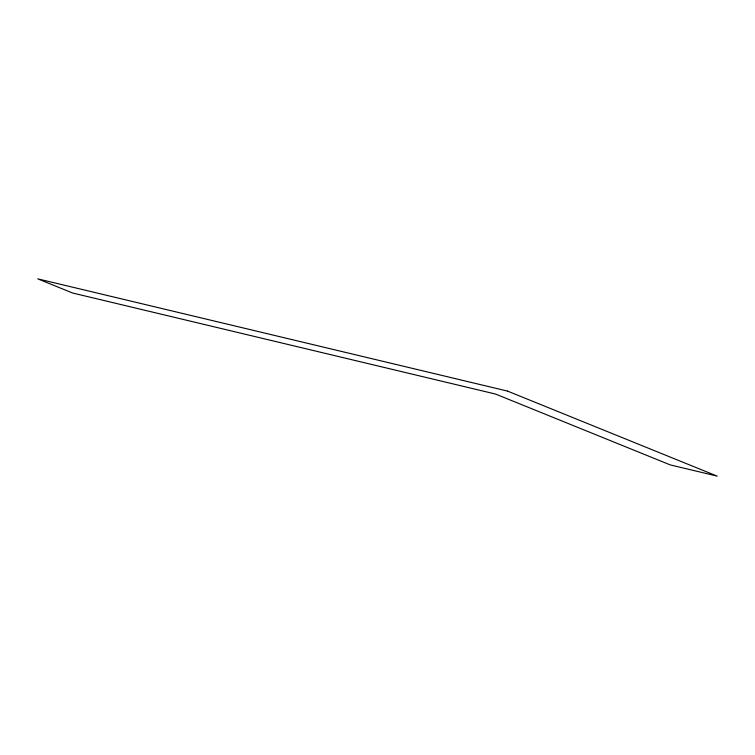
<?xml version="1.0" encoding="UTF-8"?>
<svg xmlns="http://www.w3.org/2000/svg" width="755" height="755" viewBox="0 0 755 755"><rect width="100%" height="100%" fill="white"/><g stroke="black" fill="none" stroke-linecap="round" stroke-linejoin="round"><path stroke-width="1.13" d="M507.577 391.109L37.75 278.859L72.697 293.034L495.544 394.053L670.27 464.91L717.25 476.141L507.577 391.109"/></g></svg>
